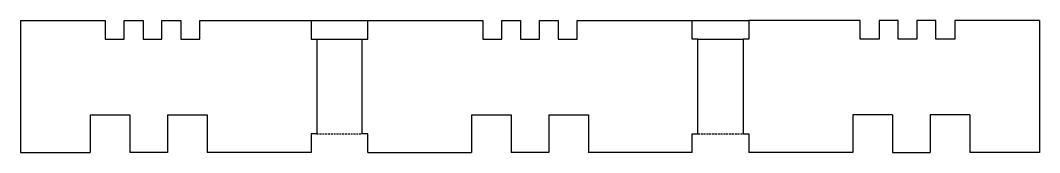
# Model space of a CAD drawing. Header units: millimetres. Extents: x 0 to 270, y 0 to 35.
import ezdxf

# ---------------------------------------------------------------- set-up
doc = ezdxf.new("R2010")
doc.units = ezdxf.units.MM
doc.linetypes.add('DASHED', pattern=[0.75, 0.5, -0.25])
doc.layers.add('CONDUCTOR', color=7, linetype='Continuous')

# ---------------------------------------------------------------- blocks, each defined once
blk = doc.blocks.new('M1')
at = {"layer": 'CONDUCTOR', "color": 8, "linetype": 'Continuous'}
for p, q in [((0, 0), (0, -35)), ((77, 0), (92, 0)), ((178, 0), (193, 0)), ((270, 0), (270, -35)), ((78.5, -5), (90.5, -5)), ((179.5, -5), (191.5, -5)), ((18.5, -25), (18.5, -35)), ((18.5, -25), (29, -25)), ((18.5, -25), (29, -25)), ((29, -25), (29, -35)), ((39, -25), (49.5, -25)), ((39, -25), (49.5, -25)), ((39, -25), (39, -35)), ((39, -25), (49.5, -25)), ((39, -25), (49.5, -25)), ((39, -25), (39, -35)), ((49.5, -25), (49.5, -35)), ((119.5, -25), (130, -25)), ((119.5, -25), (130, -25)), ((119.5, -25), (119.5, -35)), ((130, -25), (130, -35)), ((140, -25), (140, -35)), ((140, -25), (150.5, -25)), ((140, -25), (150.5, -25)), ((140, -25), (140, -35)), ((140, -25), (150.5, -25)), ((140, -25), (150.5, -25)), ((150.5, -25), (150.5, -35)), ((231, -25), (220.5, -25)), ((231, -25), (220.5, -25)), ((231, -25), (220.5, -25)), ((231, -25), (220.5, -25)), ((220.5, -25), (220.5, -35)), ((231, -25), (231, -35)), ((231, -25), (231, -35)), ((251.5, -25), (241, -25)), ((251.5, -25), (241, -25)), ((241, -25), (241, -35)), ((251.5, -25), (251.5, -35)), ((0, -35), (18.5, -35)), ((39, -35), (29, -35)), ((77, -35), (49.5, -35)), ((92, -35), (119.5, -35)), ((140, -35), (130, -35)), ((178, -35), (150.5, -35)), ((220.5, -35), (193, -35)), ((231, -35), (241, -35)), ((270, -35), (251.5, -35))]:
    blk.add_line(p, q, dxfattribs=at)
at = {"layer": 'CONDUCTOR', "color": 8, "linetype": 'DASHED'}
for p, q in [((78.5, -30), (90.5, -30)), ((179.5, -30), (191.5, -30))]:
    blk.add_line(p, q, dxfattribs=at)
at = {"layer": 'CONDUCTOR', "color": 8, "linetype": 'Continuous'}
for points in [[(0, 0), (22.5, 0), (22.5, -5), (27.5, -5), (27.5, 0), (32.5, 0), (32.5, -5), (37.5, -5), (37.5, 0), (42.5, 0), (42.5, -5), (47.5, -5), (47.5, 0), (77, 0)], [(0, 0), (22.5, 0), (22.5, -5), (27.5, -5), (27.5, 0), (32.5, 0), (32.5, -5)], [(77, 0), (77, -5), (78.5, -5), (78.5, -30), (77, -30), (77, -35)], [(92, -35), (92, -30), (90.5, -30), (90.5, -5), (92, -5), (92, 0)], [(92, 0), (122.5, 0), (122.5, -5), (127.5, -5), (127.5, 0), (132.5, 0), (132.5, -5)], [(92, 0), (122.5, 0), (122.5, -5), (127.5, -5), (127.5, 0), (132.5, 0), (132.5, -5), (137.5, -5), (137.5, 0), (142.5, 0), (142.5, -5), (147.5, -5), (147.5, 0), (178, 0)], [(178, -35), (178, -30), (179.5, -30), (179.5, -5), (178, -5), (178, 0)], [(193, 0), (193, -5), (191.5, -5), (191.5, -30), (193, -30), (193, -35)], [(270, 0), (247.5, 0), (247.5, -5), (242.5, -5), (242.5, 0), (237.5, 0), (237.5, -5), (232.5, -5), (232.5, 0), (227.5, 0), (227.5, -5), (222.5, -5), (222.5, 0), (193, 0)]]:
    blk.add_lwpolyline(points, dxfattribs=at)

msp = doc.modelspace()

# ---------------------------------------------------------------- block references
msp.add_blockref('M1', (0, 35))

doc.saveas('drawing.dxf')
